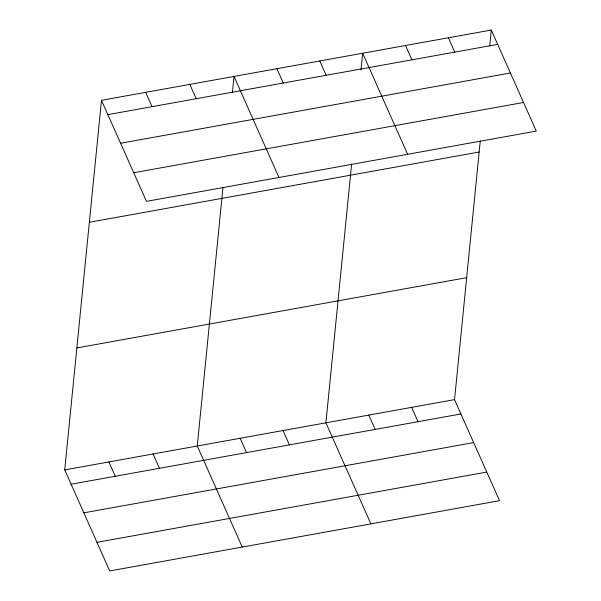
<?xml version="1.0" encoding="UTF-8"?>
<svg xmlns="http://www.w3.org/2000/svg" width="601" height="601" viewBox="0 0 601 601"><rect width="100%" height="100%" fill="white"/><g stroke="black" fill="none" stroke-linecap="round" stroke-linejoin="round"><path stroke-width="0.9" d="M480.259 140.927L454.536 399.635L499.521 500.686L109.713 570.95L64.728 469.899L101.479 100.314L491.287 30.05L536.272 131.101L146.464 201.365L101.479 100.314M222.986 187.302L197.263 446.01L242.248 547.06M232.452 92.133L234.007 76.425L278.999 177.475M351.623 164.111L325.9 422.826L370.885 523.877M360.991 69.866L362.651 53.234L407.636 154.284M489.725 45.759L491.287 30.05M107.857 114.641L497.666 44.376M120.598 143.256L510.407 72.991M133.722 172.742L523.531 102.478M89.346 222.28L479.155 152.015M76.853 347.934L466.661 277.67M64.728 469.899L454.536 399.635M71.106 484.226L460.914 413.961M83.847 512.848L473.656 442.584M96.971 542.327L486.78 472.07M448.406 37.78L454.784 52.107M405.525 45.511L411.903 59.837M319.77 60.964L326.148 75.29M276.888 68.694L283.266 83.021M411.655 407.365L418.033 421.692M368.774 415.096L375.152 429.422M189.833 84.388L196.211 98.714M145.652 92.351L152.03 106.677M283.018 430.549L289.397 444.875M240.137 438.279L246.515 452.606M153.082 453.973L159.46 468.299M108.901 461.936L115.279 476.262"/></g></svg>
